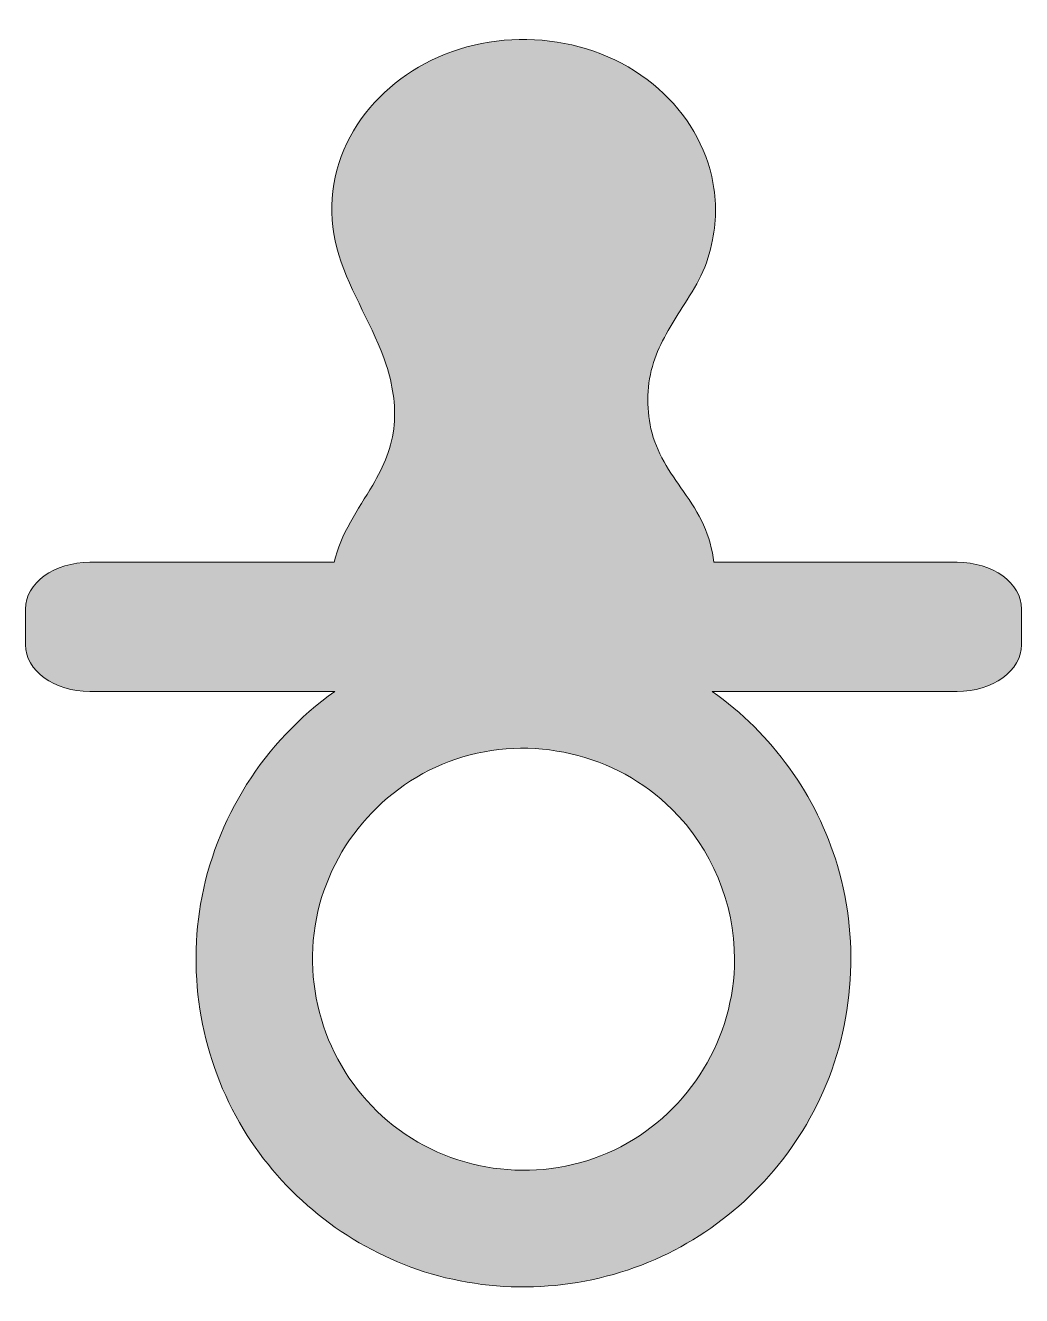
# Model space of a CAD drawing. Header units: inches. Extents: x 0 to 81, y -1 to 103.
import ezdxf

# ---------------------------------------------------------------- set-up
doc = ezdxf.new("R2010")
doc.units = ezdxf.units.IN
doc.header["$MEASUREMENT"] = 0
doc.layers.add('Layer 1', color=7, linetype='Continuous')

msp = doc.modelspace()

# ---------------------------------------------------------------- hatches: boundary and pattern name
at = {"layer": 'Layer 1', "true_color": 0xf7a6c7}
h = msp.add_hatch(color=231, dxfattribs=at)
h.dxf.hatch_style = 2
edge = h.paths.add_edge_path()
edge.add_spline(control_points=[(56.11, 59.01), (55.97, 60.06), (55.7, 61.08), (55.27, 62.05), (54.84, 63.02), (54.23, 63.9), (53.63, 64.77), (52.52, 66.37), (51.4, 67.94), (50.98, 69.88), (50.58, 71.65), (50.63, 73.55), (51.19, 75.29), (51.71, 76.9), (52.63, 78.35), (53.53, 79.77), (54.06, 80.61), (54.62, 81.44), (55.05, 82.34), (55.49, 83.27), (55.8, 84.26), (56, 85.27), (56.33, 86.97), (56.31, 88.73), (55.93, 90.42), (55.26, 93.39), (53.51, 96.03), (51.16, 97.94), (46, 102.15), (38.37, 102.74), (32.53, 99.61), (29.82, 98.16), (27.53, 95.92), (26.2, 93.14), (24.83, 90.28), (24.6, 87.06), (25.54, 84.04), (26.52, 80.93), (28.38, 78.18), (29.4, 75.08), (29.92, 73.51), (30.2, 71.86), (30.05, 70.2), (29.9, 68.42), (29.19, 66.82), (28.3, 65.3), (27.12, 63.28), (25.68, 61.33), (25.16, 59.01), (25.16, 59.01), (5.26, 59.01), (5.26, 59.01), (2.35, 59.01), (0, 57.31), (0, 55.2), (0, 55.2), (0, 52.3), (0, 52.3), (0, 50.19), (2.35, 48.49), (5.26, 48.49), (5.26, 48.49), (25.21, 48.49), (25.21, 48.49), (19.46, 44.42), (15.46, 38.12), (14.28, 31.18), (13.18, 24.68), (14.54, 17.89), (18.08, 12.34), (21.42, 7.11), (26.58, 3.13), (32.5, 1.24), (38.64, -0.71), (45.42, -0.35), (51.32, 2.24), (56.99, 4.73), (61.7, 9.22), (64.47, 14.76), (67.48, 20.78), (68.09, 27.87), (66.17, 34.32), (64.47, 40.02), (60.83, 45.06), (55.97, 48.49), (55.97, 48.49), (75.92, 48.49), (75.92, 48.49), (78.83, 48.49), (81.18, 50.19), (81.18, 52.3), (81.18, 52.3), (81.18, 55.2), (81.18, 55.2), (81.18, 57.31), (78.83, 59.01), (75.92, 59.01), (75.92, 59.01), (56.11, 59.01), (56.11, 59.01)], knot_values=[0, 0, 0, 0, 1, 1, 1, 2, 2, 2, 3, 3, 3, 4, 4, 4, 5, 5, 5, 6, 6, 6, 7, 7, 7, 8, 8, 8, 9, 9, 9, 10, 10, 10, 11, 11, 11, 12, 12, 12, 13, 13, 13, 14, 14, 14, 15, 15, 15, 16, 16, 16, 17, 17, 17, 18, 18, 18, 19, 19, 19, 20, 20, 20, 21, 21, 21, 22, 22, 22, 23, 23, 23, 24, 24, 24, 25, 25, 25, 26, 26, 26, 27, 27, 27, 28, 28, 28, 29, 29, 29, 30, 30, 30, 31, 31, 31, 32, 32, 32, 33, 33, 33, 33], degree=3, periodic=1)
edge = h.paths.add_edge_path()
edge.add_spline(control_points=[(48.51, 11.41), (42.79, 8.43), (35.67, 8.97), (30.46, 12.78), (25.28, 16.56), (22.59, 23.07), (23.61, 29.41), (24.6, 35.65), (29.1, 40.96), (35.08, 42.98), (41.19, 45.04), (48.11, 43.44), (52.69, 38.91), (55.94, 35.69), (57.79, 31.25), (57.79, 26.68), (57.79, 20.31), (54.16, 14.34), (48.51, 11.41)], knot_values=[0, 0, 0, 0, 1, 1, 1, 2, 2, 2, 3, 3, 3, 4, 4, 4, 5, 5, 5, 6, 6, 6, 6], degree=3, periodic=1)

# ---------------------------------------------------------------- linework, layer by layer
at = {"layer": 'Layer 1', "lineweight": 0}
for points, knots in [([(56.11, 59.01), (55.97, 60.06), (55.7, 61.08), (55.27, 62.05), (54.84, 63.02), (54.23, 63.9), (53.63, 64.77), (52.52, 66.37), (51.4, 67.94), (50.98, 69.88), (50.58, 71.65), (50.63, 73.55), (51.19, 75.29), (51.71, 76.9), (52.63, 78.35), (53.53, 79.77), (54.06, 80.61), (54.62, 81.44), (55.05, 82.34), (55.49, 83.27), (55.8, 84.26), (56, 85.27), (56.33, 86.97), (56.31, 88.73), (55.93, 90.42), (55.26, 93.39), (53.51, 96.03), (51.16, 97.94), (46, 102.15), (38.37, 102.74), (32.53, 99.61), (29.82, 98.16), (27.53, 95.92), (26.2, 93.14), (24.83, 90.28), (24.6, 87.06), (25.54, 84.04), (26.52, 80.93), (28.38, 78.18), (29.4, 75.08), (29.92, 73.51), (30.2, 71.86), (30.05, 70.2), (29.9, 68.42), (29.19, 66.82), (28.3, 65.3), (27.12, 63.28), (25.68, 61.33), (25.16, 59.01), (25.16, 59.01), (5.26, 59.01), (5.26, 59.01), (2.35, 59.01), (0, 57.31), (0, 55.2), (0, 55.2), (0, 52.3), (0, 52.3), (0, 50.19), (2.35, 48.49), (5.26, 48.49), (5.26, 48.49), (25.21, 48.49), (25.21, 48.49), (19.46, 44.42), (15.46, 38.12), (14.28, 31.18), (13.18, 24.68), (14.54, 17.89), (18.08, 12.34), (21.42, 7.11), (26.58, 3.13), (32.5, 1.24), (38.64, -0.71), (45.42, -0.35), (51.32, 2.24), (56.99, 4.73), (61.7, 9.22), (64.47, 14.76), (67.48, 20.78), (68.09, 27.87), (66.17, 34.32), (64.47, 40.02), (60.83, 45.06), (55.97, 48.49), (55.97, 48.49), (75.92, 48.49), (75.92, 48.49), (78.83, 48.49), (81.18, 50.19), (81.18, 52.3), (81.18, 52.3), (81.18, 55.2), (81.18, 55.2), (81.18, 57.31), (78.83, 59.01), (75.92, 59.01), (75.92, 59.01), (56.11, 59.01), (56.11, 59.01)], [0, 0, 0, 0, 1, 1, 1, 2, 2, 2, 3, 3, 3, 4, 4, 4, 5, 5, 5, 6, 6, 6, 7, 7, 7, 8, 8, 8, 9, 9, 9, 10, 10, 10, 11, 11, 11, 12, 12, 12, 13, 13, 13, 14, 14, 14, 15, 15, 15, 16, 16, 16, 17, 17, 17, 18, 18, 18, 19, 19, 19, 20, 20, 20, 21, 21, 21, 22, 22, 22, 23, 23, 23, 24, 24, 24, 25, 25, 25, 26, 26, 26, 27, 27, 27, 28, 28, 28, 29, 29, 29, 30, 30, 30, 31, 31, 31, 32, 32, 32, 33, 33, 33, 33]), ([(48.51, 11.41), (42.79, 8.43), (35.67, 8.97), (30.46, 12.78), (25.28, 16.56), (22.59, 23.07), (23.61, 29.41), (24.6, 35.65), (29.1, 40.96), (35.08, 42.98), (41.19, 45.04), (48.11, 43.44), (52.69, 38.91), (55.94, 35.69), (57.79, 31.25), (57.79, 26.68), (57.79, 20.31), (54.16, 14.34), (48.51, 11.41)], [0, 0, 0, 0, 1, 1, 1, 2, 2, 2, 3, 3, 3, 4, 4, 4, 5, 5, 5, 6, 6, 6, 6])]:
    msp.add_open_spline(points, degree=3, knots=knots, dxfattribs=at)

doc.saveas('drawing.dxf')
